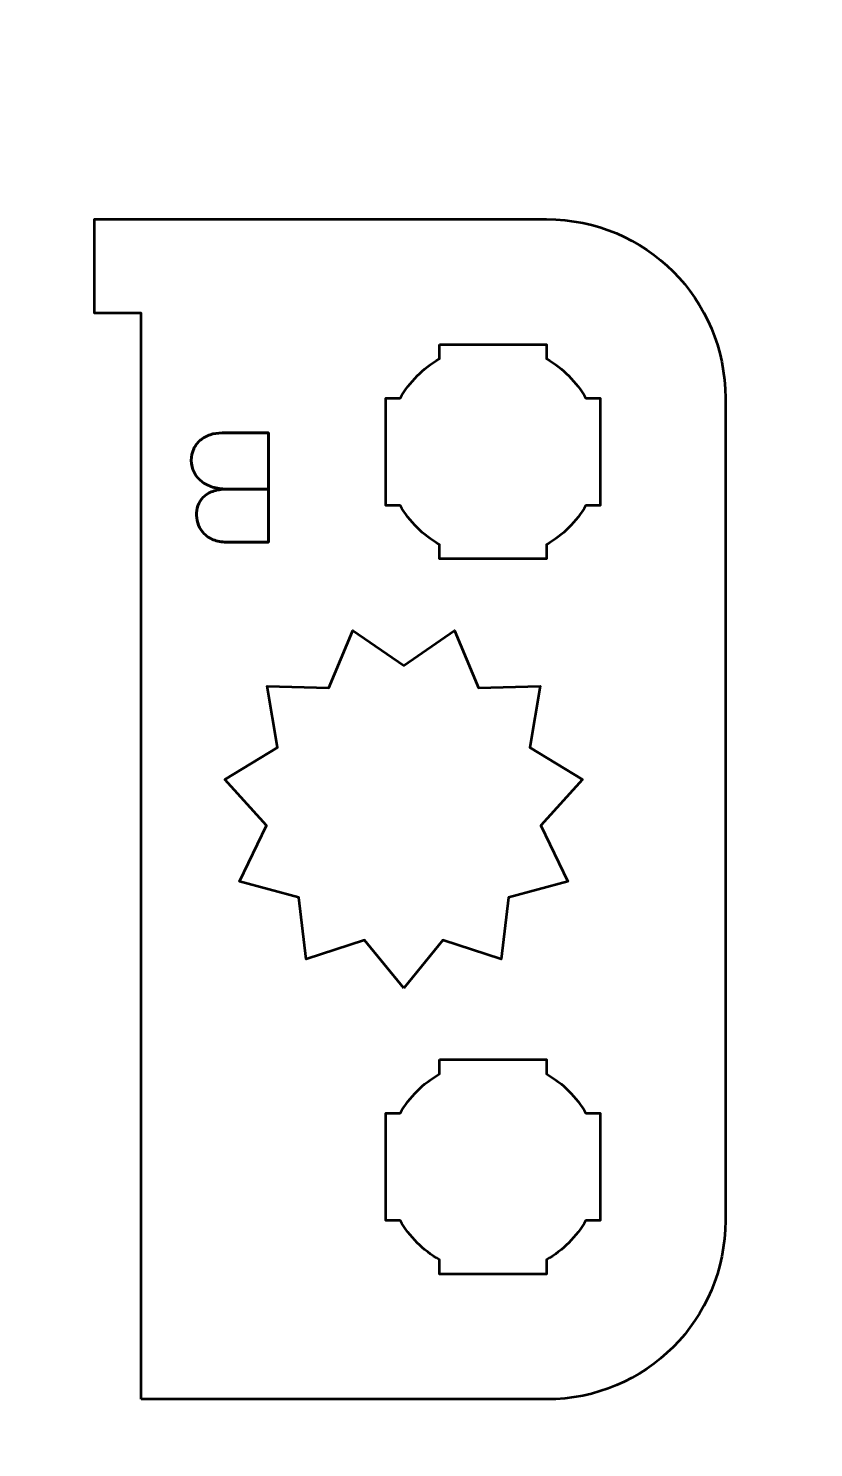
# Model space of a CAD drawing. Header units: centimetres. Extents: x -21 to 0, y -29.7 to 0.
# Drawn here: x -10.5 to -8.303, y -24.135 to -20.166 of the extents above; entities that cross this region are included whole.
import ezdxf

# ---------------------------------------------------------------- set-up
doc = ezdxf.new("R2010")
doc.units = ezdxf.units.CM
doc.header["$MEASUREMENT"] = 0
doc.layers.add('Layer 1', color=7, linetype='Continuous')

msp = doc.modelspace()

# ---------------------------------------------------------------- linework, layer by layer
at = {"layer": 'Layer 1', "color": 1, "lineweight": 53}
msp.add_open_spline([(-21.00003, -29.19995), (-21.00003, -29.19995), (-21.00003, -10.09992), (-21.00003, -10.09992), (-21.00003, -10.09992), (-21.00003, -10.01709), (-20.93286, -9.94992), (-20.85003, -9.94992), (-20.85003, -9.94992), (-20.7672, -9.94992), (-20.70003, -9.88275), (-20.70003, -9.79992), (-20.70003, -9.79992), (-20.70003, -9.71709), (-20.7672, -9.64992), (-20.85003, -9.64992), (-20.85003, -9.64992), (-20.93286, -9.64992), (-21.00003, -9.58275), (-21.00003, -9.49992), (-21.00003, -9.49992), (-21.00003, -9.41709), (-20.93286, -9.34992), (-20.85003, -9.34992), (-20.85003, -9.34992), (-20.7672, -9.34992), (-20.70003, -9.28275), (-20.70003, -9.19992), (-20.70003, -9.19992), (-20.70003, -9.11709), (-20.7672, -9.04992), (-20.85003, -9.04992), (-20.85003, -9.04992), (-20.93286, -9.04992), (-21.00003, -8.98275), (-21.00003, -8.89992), (-21.00003, -8.89992), (-21.00003, -8.81709), (-20.93286, -8.74992), (-20.85003, -8.74992), (-20.85003, -8.74992), (-20.7672, -8.74992), (-20.70003, -8.68275), (-20.70003, -8.59992), (-20.70003, -8.59992), (-20.70003, -8.51709), (-20.7672, -8.44992), (-20.85003, -8.44992), (-20.85003, -8.44992), (-20.93286, -8.44992), (-21.00003, -8.38275), (-21.00003, -8.29992), (-21.00003, -8.29992), (-21.00003, -8.21709), (-20.93286, -8.14992), (-20.85003, -8.14992), (-20.85003, -8.14992), (-20.7672, -8.14992), (-20.70003, -8.08275), (-20.70003, -7.99992), (-20.70003, -7.99992), (-20.70003, -7.91709), (-20.7672, -7.84992), (-20.85003, -7.84992), (-20.85003, -7.84992), (-20.93286, -7.84992), (-21.00003, -7.78275), (-21.00003, -7.69992), (-21.00003, -7.69992), (-21.00003, -7.61709), (-20.93286, -7.54992), (-20.85003, -7.54992), (-20.85003, -7.54992), (-20.7672, -7.54992), (-20.70003, -7.48275), (-20.70003, -7.39992), (-20.70003, -7.39992), (-20.70003, -7.31709), (-20.7672, -7.24992), (-20.85003, -7.24992), (-20.85003, -7.24992), (-20.93286, -7.24992), (-21.00003, -7.18275), (-21.00003, -7.09992), (-21.00003, -7.09992), (-21.00003, -7.01709), (-20.93286, -6.94992), (-20.85003, -6.94992), (-20.85003, -6.94992), (-20.7672, -6.94992), (-20.70003, -6.88275), (-20.70003, -6.79992), (-20.70003, -6.79992), (-20.70003, -6.71709), (-20.7672, -6.64992), (-20.85003, -6.64992), (-20.85003, -6.64992), (-20.93286, -6.64992), (-21.00003, -6.58275), (-21.00003, -6.49992), (-21.00003, -6.49992), (-21.00003, -6.41709), (-20.93286, -6.34992), (-20.85003, -6.34992), (-20.85003, -6.34992), (-20.7672, -6.34992), (-20.70003, -6.28275), (-20.70003, -6.19992), (-20.70003, -6.19992), (-20.70003, -6.11709), (-20.7672, -6.04992), (-20.85003, -6.04992), (-20.85003, -6.04992), (-20.93286, -6.04992), (-21.00003, -5.98275), (-21.00003, -5.89992), (-21.00003, -5.89992), (-21.00003, -5.81709), (-20.93286, -5.74992), (-20.85003, -5.74992), (-20.85003, -5.74992), (-20.7672, -5.74992), (-20.70003, -5.68275), (-20.70003, -5.59992), (-20.70003, -5.59992), (-20.70003, -5.51709), (-20.7672, -5.44992), (-20.85003, -5.44992), (-20.85003, -5.44992), (-20.93286, -5.44992), (-21.00003, -5.38275), (-21.00003, -5.29992), (-21.00003, -5.29992), (-21.00003, -5.21709), (-20.93286, -5.14992), (-20.85003, -5.14992), (-20.85003, -5.14992), (-20.7672, -5.14992), (-20.70003, -5.08275), (-20.70003, -4.99992), (-20.70003, -4.99992), (-20.70003, -4.91709), (-20.7672, -4.84992), (-20.85003, -4.84992), (-20.85003, -4.84992), (-20.93286, -4.84992), (-21.00003, -4.78275), (-21.00003, -4.69992), (-21.00003, -4.69992), (-21.00003, -4.61709), (-20.93286, -4.54992), (-20.85003, -4.54992), (-20.85003, -4.54992), (-20.7672, -4.54992), (-20.70003, -4.48275), (-20.70003, -4.39992), (-20.70003, -4.39992), (-20.70003, -4.31709), (-20.7672, -4.24992), (-20.85003, -4.24992), (-20.85003, -4.24992), (-20.93286, -4.24992), (-21.00003, -4.18275), (-21.00003, -4.09992), (-21.00003, -4.09992), (-21.00003, -4.01709), (-20.93286, -3.94992), (-20.85003, -3.94992), (-20.85003, -3.94992), (-20.7672, -3.94992), (-20.70003, -3.88275), (-20.70003, -3.79992), (-20.70003, -3.79992), (-20.70003, -3.71709), (-20.7672, -3.64992), (-20.85003, -3.64992), (-20.85003, -3.64992), (-20.93286, -3.64992), (-21.00003, -3.58275), (-21.00003, -3.49992), (-21.00003, -3.49992), (-21.00003, -3.41709), (-20.93286, -3.34992), (-20.85003, -3.34992), (-20.85003, -3.34992), (-20.7672, -3.34992), (-20.70003, -3.28275), (-20.70003, -3.19992), (-20.70003, -3.19992), (-20.70003, -3.11709), (-20.7672, -3.04992), (-20.85003, -3.04992), (-20.85003, -3.04992), (-20.93286, -3.04992), (-21.00003, -2.98275), (-21.00003, -2.89992), (-21.00003, -2.89992), (-21.00003, -2.81709), (-20.93286, -2.74992), (-20.85003, -2.74992), (-20.85003, -2.74992), (-20.7672, -2.74992), (-20.70003, -2.68275), (-20.70003, -2.59992), (-20.70003, -2.59992), (-20.70003, -2.51709), (-20.7672, -2.44992), (-20.85003, -2.44992), (-20.85003, -2.44992), (-20.93286, -2.44992), (-21.00003, -2.38275), (-21.00003, -2.29992), (-21.00003, -2.29992), (-21.00003, -2.21709), (-20.93286, -2.14992), (-20.85003, -2.14992), (-20.85003, -2.14992), (-20.7672, -2.14992), (-20.70003, -2.08275), (-20.70003, -1.99992), (-20.70003, -1.99992), (-20.70003, -1.91709), (-20.7672, -1.84992), (-20.85003, -1.84992), (-20.85003, -1.84992), (-20.93286, -1.84992), (-21.00003, -1.78275), (-21.00003, -1.69992), (-21.00003, -1.69992), (-21.00003, -1.61709), (-20.93286, -1.54992), (-20.85003, -1.54992), (-20.85003, -1.54992), (-20.7672, -1.54992), (-20.70003, -1.48275), (-20.70003, -1.39992), (-20.70003, -1.39992), (-20.70003, -1.31709), (-20.7672, -1.24992), (-20.85003, -1.24992), (-20.85003, -1.24992), (-20.93286, -1.24992), (-21.00003, -1.18275), (-21.00003, -1.09992), (-21.00003, -1.09992), (-21.00003, -1.09992), (-21.00003, -0.49992), (-21.00003, -0.49992), (-21.00003, -0.49992), (-21.00003, -0.22295), (-20.77694, 0.00004), (-20.49994, 0.00004), (-20.49994, 0.00004), (-20.49994, 0.00004), (-0.50008, 0.00004), (-0.50008, 0.00004), (-0.50008, 0.00004), (-0.22294, 0.00004), (0.00002, -0.22295), (0.00002, -0.49992), (0.00002, -0.49992), (0.00002, -0.49992), (0.00002, -29.19995), (0.00002, -29.19995), (0.00002, -29.19995), (0.00002, -29.47695), (-0.22294, -29.70004), (-0.50008, -29.70004), (-0.50008, -29.70004), (-0.50008, -29.70004), (-20.49994, -29.70004), (-20.49994, -29.70004), (-20.49994, -29.70004), (-20.77694, -29.70004), (-21.00003, -29.47695), (-21.00003, -29.19995)], degree=3, knots=[0, 0, 0, 0, 0.0144928, 0.0144928, 0.0144928, 0.0144928, 0.0289855, 0.0289855, 0.0289855, 0.0289855, 0.0434783, 0.0434783, 0.0434783, 0.0434783, 0.057971, 0.057971, 0.057971, 0.057971, 0.0724638, 0.0724638, 0.0724638, 0.0724638, 0.0869565, 0.0869565, 0.0869565, 0.0869565, 0.1014493, 0.1014493, 0.1014493, 0.1014493, 0.115942, 0.115942, 0.115942, 0.115942, 0.1304348, 0.1304348, 0.1304348, 0.1304348, 0.1449275, 0.1449275, 0.1449275, 0.1449275, 0.1594203, 0.1594203, 0.1594203, 0.1594203, 0.173913, 0.173913, 0.173913, 0.173913, 0.1884058, 0.1884058, 0.1884058, 0.1884058, 0.2028986, 0.2028986, 0.2028986, 0.2028986, 0.2173913, 0.2173913, 0.2173913, 0.2173913, 0.2318841, 0.2318841, 0.2318841, 0.2318841, 0.2463768, 0.2463768, 0.2463768, 0.2463768, 0.2608696, 0.2608696, 0.2608696, 0.2608696, 0.2753623, 0.2753623, 0.2753623, 0.2753623, 0.2898551, 0.2898551, 0.2898551, 0.2898551, 0.3043478, 0.3043478, 0.3043478, 0.3043478, 0.3188406, 0.3188406, 0.3188406, 0.3188406, 0.3333333, 0.3333333, 0.3333333, 0.3333333, 0.3478261, 0.3478261, 0.3478261, 0.3478261, 0.3623188, 0.3623188, 0.3623188, 0.3623188, 0.3768116, 0.3768116, 0.3768116, 0.3768116, 0.3913043, 0.3913043, 0.3913043, 0.3913043, 0.4057971, 0.4057971, 0.4057971, 0.4057971, 0.4202899, 0.4202899, 0.4202899, 0.4202899, 0.4347826, 0.4347826, 0.4347826, 0.4347826, 0.4492754, 0.4492754, 0.4492754, 0.4492754, 0.4637681, 0.4637681, 0.4637681, 0.4637681, 0.4782609, 0.4782609, 0.4782609, 0.4782609, 0.4927536, 0.4927536, 0.4927536, 0.4927536, 0.5072464, 0.5072464, 0.5072464, 0.5072464, 0.5217391, 0.5217391, 0.5217391, 0.5217391, 0.5362319, 0.5362319, 0.5362319, 0.5362319, 0.5507246, 0.5507246, 0.5507246, 0.5507246, 0.5652174, 0.5652174, 0.5652174, 0.5652174, 0.5797101, 0.5797101, 0.5797101, 0.5797101, 0.5942029, 0.5942029, 0.5942029, 0.5942029, 0.6086957, 0.6086957, 0.6086957, 0.6086957, 0.6231884, 0.6231884, 0.6231884, 0.6231884, 0.6376812, 0.6376812, 0.6376812, 0.6376812, 0.6521739, 0.6521739, 0.6521739, 0.6521739, 0.6666667, 0.6666667, 0.6666667, 0.6666667, 0.6811594, 0.6811594, 0.6811594, 0.6811594, 0.6956522, 0.6956522, 0.6956522, 0.6956522, 0.7101449, 0.7101449, 0.7101449, 0.7101449, 0.7246377, 0.7246377, 0.7246377, 0.7246377, 0.7391304, 0.7391304, 0.7391304, 0.7391304, 0.7536232, 0.7536232, 0.7536232, 0.7536232, 0.7681159, 0.7681159, 0.7681159, 0.7681159, 0.7826087, 0.7826087, 0.7826087, 0.7826087, 0.7971014, 0.7971014, 0.7971014, 0.7971014, 0.8115942, 0.8115942, 0.8115942, 0.8115942, 0.826087, 0.826087, 0.826087, 0.826087, 0.8405797, 0.8405797, 0.8405797, 0.8405797, 0.8550725, 0.8550725, 0.8550725, 0.8550725, 0.8695652, 0.8695652, 0.8695652, 0.8695652, 0.884058, 0.884058, 0.884058, 0.884058, 0.8985507, 0.8985507, 0.8985507, 0.8985507, 0.9130435, 0.9130435, 0.9130435, 0.9130435, 0.9275362, 0.9275362, 0.9275362, 0.9275362, 0.942029, 0.942029, 0.942029, 0.942029, 0.9565217, 0.9565217, 0.9565217, 0.9565217, 0.9710145, 0.9710145, 0.9710145, 0.9710145, 0.9855072, 0.9855072, 0.9855072, 0.9855072, 1, 1, 1, 1], dxfattribs=at)
at = {"layer": 'Layer 1', "color": 3, "lineweight": 53}
msp.add_open_spline([(-10.18399, -24.00004), (-10.18399, -24.00004), (-9.05002, -24.00004), (-9.05002, -24.00004), (-9.05002, -24.00004), (-8.77288, -24.00004), (-8.54992, -23.77695), (-8.54992, -23.49995), (-8.54992, -23.49995), (-8.54992, -23.49995), (-8.54992, -21.20008), (-8.54992, -21.20008), (-8.54992, -21.20008), (-8.54992, -20.92294), (-8.77288, -20.69998), (-9.05002, -20.69998), (-9.05002, -20.69998), (-9.05002, -20.69998), (-10.31499, -20.69998), (-10.31499, -20.69998), (-10.31499, -20.69998), (-10.31499, -20.69998), (-10.31497, -20.96248), (-10.31497, -20.96248), (-10.31497, -20.96248), (-10.31497, -20.96248), (-10.18397, -20.96248), (-10.18397, -20.96248), (-10.18397, -20.96248), (-10.18397, -20.96248), (-10.18399, -24.00004), (-10.18399, -24.00004)], degree=3, knots=[0, 0, 0, 0, 0.125, 0.125, 0.125, 0.125, 0.25, 0.25, 0.25, 0.25, 0.375, 0.375, 0.375, 0.375, 0.5, 0.5, 0.5, 0.5, 0.625, 0.625, 0.625, 0.625, 0.75, 0.75, 0.75, 0.75, 0.875, 0.875, 0.875, 0.875, 1, 1, 1, 1], dxfattribs=at)
at = {"layer": 'Layer 1', "lineweight": 53}
for points, knots in [([(-9.35002, -21.04994), (-9.35002, -21.04994), (-9.35002, -21.09019), (-9.35002, -21.09019), (-9.35002, -21.09019), (-9.39549, -21.11651), (-9.43338, -21.15454), (-9.45984, -21.20001), (-9.45984, -21.20001), (-9.45984, -21.20001), (-9.49995, -21.20001), (-9.49995, -21.20001), (-9.49995, -21.20001), (-9.49995, -21.20001), (-9.49995, -21.34994), (-9.49995, -21.34994), (-9.49995, -21.34994), (-9.49995, -21.34994), (-9.49995, -21.50001), (-9.49995, -21.50001), (-9.49995, -21.50001), (-9.49995, -21.50001), (-9.45984, -21.50001), (-9.45984, -21.50001), (-9.45984, -21.50001), (-9.43338, -21.54549), (-9.39549, -21.58352), (-9.35002, -21.60983), (-9.35002, -21.60983), (-9.35002, -21.60983), (-9.35002, -21.64994), (-9.35002, -21.64994), (-9.35002, -21.64994), (-9.35002, -21.64994), (-9.19995, -21.64994), (-9.19995, -21.64994), (-9.19995, -21.64994), (-9.19995, -21.64994), (-9.05002, -21.64994), (-9.05002, -21.64994), (-9.05002, -21.64994), (-9.05002, -21.64994), (-9.05002, -21.60983), (-9.05002, -21.60983), (-9.05002, -21.60983), (-9.0044, -21.58352), (-8.96648, -21.54549), (-8.94016, -21.50001), (-8.94016, -21.50001), (-8.94016, -21.50001), (-8.89995, -21.50001), (-8.89995, -21.50001), (-8.89995, -21.50001), (-8.89995, -21.50001), (-8.89995, -21.34994), (-8.89995, -21.34994), (-8.89995, -21.34994), (-8.89995, -21.34994), (-8.89995, -21.20001), (-8.89995, -21.20001), (-8.89995, -21.20001), (-8.89995, -21.20001), (-8.94016, -21.20001), (-8.94016, -21.20001), (-8.94016, -21.20001), (-8.96648, -21.15454), (-9.0044, -21.11651), (-9.05002, -21.09019), (-9.05002, -21.09019), (-9.05002, -21.09019), (-9.05002, -21.04994), (-9.05002, -21.04994), (-9.05002, -21.04994), (-9.05002, -21.04994), (-9.19995, -21.04994), (-9.19995, -21.04994), (-9.19995, -21.04994), (-9.19995, -21.04994), (-9.35002, -21.04994), (-9.35002, -21.04994)], [0, 0, 0, 0, 0.05, 0.05, 0.05, 0.05, 0.1, 0.1, 0.1, 0.1, 0.15, 0.15, 0.15, 0.15, 0.2, 0.2, 0.2, 0.2, 0.25, 0.25, 0.25, 0.25, 0.3, 0.3, 0.3, 0.3, 0.35, 0.35, 0.35, 0.35, 0.4, 0.4, 0.4, 0.4, 0.45, 0.45, 0.45, 0.45, 0.5, 0.5, 0.5, 0.5, 0.55, 0.55, 0.55, 0.55, 0.6, 0.6, 0.6, 0.6, 0.65, 0.65, 0.65, 0.65, 0.7, 0.7, 0.7, 0.7, 0.75, 0.75, 0.75, 0.75, 0.8, 0.8, 0.8, 0.8, 0.85, 0.85, 0.85, 0.85, 0.9, 0.9, 0.9, 0.9, 0.95, 0.95, 0.95, 0.95, 1, 1, 1, 1]), ([(-9.44995, -22.85001), (-9.44995, -22.85001), (-9.34071, -22.71554), (-9.34071, -22.71554), (-9.34071, -22.71554), (-9.34071, -22.71554), (-9.17684, -22.76899), (-9.17684, -22.76899), (-9.17684, -22.76899), (-9.17684, -22.76899), (-9.15691, -22.5962), (-9.15691, -22.5962), (-9.15691, -22.5962), (-9.15691, -22.5962), (-8.99045, -22.55168), (-8.99045, -22.55168), (-8.99045, -22.55168), (-8.99045, -22.55168), (-9.06615, -22.39543), (-9.06615, -22.39543), (-9.06615, -22.39543), (-9.06615, -22.39543), (-8.94995, -22.26704), (-8.94995, -22.26704), (-8.94995, -22.26704), (-8.94995, -22.26704), (-9.09724, -22.17694), (-9.09724, -22.17694), (-9.09724, -22.17694), (-9.09724, -22.17694), (-9.06819, -22.00548), (-9.06819, -22.00548), (-9.06819, -22.00548), (-9.06819, -22.00548), (-9.24032, -22.01013), (-9.24032, -22.01013), (-9.24032, -22.01013), (-9.24032, -22.01013), (-9.30764, -21.85001), (-9.30764, -21.85001), (-9.30764, -21.85001), (-9.30764, -21.85001), (-9.44995, -21.94794), (-9.44995, -21.94794), (-9.44995, -21.94794), (-9.44995, -21.94794), (-9.59226, -21.85001), (-9.59226, -21.85001), (-9.59226, -21.85001), (-9.59226, -21.85001), (-9.65958, -22.01013), (-9.65958, -22.01013), (-9.65958, -22.01013), (-9.65958, -22.01013), (-9.83171, -22.00548), (-9.83171, -22.00548), (-9.83171, -22.00548), (-9.83171, -22.00548), (-9.80266, -22.17694), (-9.80266, -22.17694), (-9.80266, -22.17694), (-9.80266, -22.17694), (-9.94995, -22.26704), (-9.94995, -22.26704), (-9.94995, -22.26704), (-9.94995, -22.26704), (-9.83375, -22.39543), (-9.83375, -22.39543), (-9.83375, -22.39543), (-9.83375, -22.39543), (-9.90945, -22.55168), (-9.90945, -22.55168), (-9.90945, -22.55168), (-9.90945, -22.55168), (-9.74299, -22.5962), (-9.74299, -22.5962), (-9.74299, -22.5962), (-9.74299, -22.5962), (-9.72306, -22.76899), (-9.72306, -22.76899), (-9.72306, -22.76899), (-9.72306, -22.76899), (-9.55919, -22.71554), (-9.55919, -22.71554), (-9.55919, -22.71554), (-9.55919, -22.71554), (-9.44995, -22.85001), (-9.44995, -22.85001)], [0, 0, 0, 0, 0.0454545, 0.0454545, 0.0454545, 0.0454545, 0.0909091, 0.0909091, 0.0909091, 0.0909091, 0.1363636, 0.1363636, 0.1363636, 0.1363636, 0.1818182, 0.1818182, 0.1818182, 0.1818182, 0.2272727, 0.2272727, 0.2272727, 0.2272727, 0.2727273, 0.2727273, 0.2727273, 0.2727273, 0.3181818, 0.3181818, 0.3181818, 0.3181818, 0.3636364, 0.3636364, 0.3636364, 0.3636364, 0.4090909, 0.4090909, 0.4090909, 0.4090909, 0.4545455, 0.4545455, 0.4545455, 0.4545455, 0.5, 0.5, 0.5, 0.5, 0.5454545, 0.5454545, 0.5454545, 0.5454545, 0.5909091, 0.5909091, 0.5909091, 0.5909091, 0.6363636, 0.6363636, 0.6363636, 0.6363636, 0.6818182, 0.6818182, 0.6818182, 0.6818182, 0.7272727, 0.7272727, 0.7272727, 0.7272727, 0.7727273, 0.7727273, 0.7727273, 0.7727273, 0.8181818, 0.8181818, 0.8181818, 0.8181818, 0.8636364, 0.8636364, 0.8636364, 0.8636364, 0.9090909, 0.9090909, 0.9090909, 0.9090909, 0.9545455, 0.9545455, 0.9545455, 0.9545455, 1, 1, 1, 1]), ([(-9.35002, -23.05001), (-9.35002, -23.05001), (-9.35002, -23.09012), (-9.35002, -23.09012), (-9.35002, -23.09012), (-9.39549, -23.11644), (-9.43338, -23.15447), (-9.45984, -23.19994), (-9.45984, -23.19994), (-9.45984, -23.19994), (-9.49995, -23.19994), (-9.49995, -23.19994), (-9.49995, -23.19994), (-9.49995, -23.19994), (-9.49995, -23.35001), (-9.49995, -23.35001), (-9.49995, -23.35001), (-9.49995, -23.35001), (-9.49995, -23.49995), (-9.49995, -23.49995), (-9.49995, -23.49995), (-9.49995, -23.49995), (-9.45984, -23.49995), (-9.45984, -23.49995), (-9.45984, -23.49995), (-9.43338, -23.54556), (-9.39549, -23.58348), (-9.35002, -23.6098), (-9.35002, -23.6098), (-9.35002, -23.6098), (-9.35002, -23.65002), (-9.35002, -23.65002), (-9.35002, -23.65002), (-9.35002, -23.65002), (-9.19995, -23.65002), (-9.19995, -23.65002), (-9.19995, -23.65002), (-9.19995, -23.65002), (-9.05002, -23.65002), (-9.05002, -23.65002), (-9.05002, -23.65002), (-9.05002, -23.65002), (-9.05002, -23.6098), (-9.05002, -23.6098), (-9.05002, -23.6098), (-9.0044, -23.58348), (-8.96648, -23.54556), (-8.94016, -23.49995), (-8.94016, -23.49995), (-8.94016, -23.49995), (-8.89995, -23.49995), (-8.89995, -23.49995), (-8.89995, -23.49995), (-8.89995, -23.49995), (-8.89995, -23.35001), (-8.89995, -23.35001), (-8.89995, -23.35001), (-8.89995, -23.35001), (-8.89995, -23.19994), (-8.89995, -23.19994), (-8.89995, -23.19994), (-8.89995, -23.19994), (-8.94016, -23.19994), (-8.94016, -23.19994), (-8.94016, -23.19994), (-8.96648, -23.15447), (-9.0044, -23.11644), (-9.05002, -23.09012), (-9.05002, -23.09012), (-9.05002, -23.09012), (-9.05002, -23.05001), (-9.05002, -23.05001), (-9.05002, -23.05001), (-9.05002, -23.05001), (-9.19995, -23.05001), (-9.19995, -23.05001), (-9.19995, -23.05001), (-9.19995, -23.05001), (-9.35002, -23.05001), (-9.35002, -23.05001)], [0, 0, 0, 0, 0.05, 0.05, 0.05, 0.05, 0.1, 0.1, 0.1, 0.1, 0.15, 0.15, 0.15, 0.15, 0.2, 0.2, 0.2, 0.2, 0.25, 0.25, 0.25, 0.25, 0.3, 0.3, 0.3, 0.3, 0.35, 0.35, 0.35, 0.35, 0.4, 0.4, 0.4, 0.4, 0.45, 0.45, 0.45, 0.45, 0.5, 0.5, 0.5, 0.5, 0.55, 0.55, 0.55, 0.55, 0.6, 0.6, 0.6, 0.6, 0.65, 0.65, 0.65, 0.65, 0.7, 0.7, 0.7, 0.7, 0.75, 0.75, 0.75, 0.75, 0.8, 0.8, 0.8, 0.8, 0.85, 0.85, 0.85, 0.85, 0.9, 0.9, 0.9, 0.9, 0.95, 0.95, 0.95, 0.95, 1, 1, 1, 1])]:
    msp.add_open_spline(points, degree=3, knots=knots, dxfattribs=at)
at = {"layer": 'Layer 1', "color": 5, "lineweight": 53}
msp.add_open_spline([(-9.82778, -21.45446), (-9.82778, -21.45446), (-9.94504, -21.45446), (-9.94504, -21.45446), (-9.94504, -21.45446), (-9.96028, -21.45453), (-9.97326, -21.45664), (-9.9842, -21.46081), (-9.9842, -21.46081), (-9.99507, -21.4649), (-10.00388, -21.47047), (-10.01073, -21.47746), (-10.01073, -21.47746), (-10.01757, -21.48444), (-10.02251, -21.49234), (-10.02562, -21.50109), (-10.02562, -21.50109), (-10.02865, -21.50977), (-10.03006, -21.5188), (-10.02971, -21.52811), (-10.02971, -21.52811), (-10.02928, -21.53743), (-10.02731, -21.54646), (-10.02378, -21.55528), (-10.02378, -21.55528), (-10.02032, -21.5641), (-10.0151, -21.57207), (-10.00826, -21.5792), (-10.00826, -21.5792), (-10.00142, -21.58632), (-9.99288, -21.59197), (-9.98251, -21.59613), (-9.98251, -21.59613), (-9.97213, -21.60036), (-9.95993, -21.60255), (-9.94589, -21.60262), (-9.94589, -21.60262), (-9.94589, -21.60262), (-9.82778, -21.60262), (-9.82778, -21.60262), (-9.82778, -21.60262), (-9.82778, -21.60262), (-9.82778, -21.2974), (-9.82778, -21.2974), (-9.82778, -21.2974), (-9.82778, -21.2974), (-9.95774, -21.2974), (-9.95774, -21.2974), (-9.95774, -21.2974), (-9.96988, -21.2974), (-9.98117, -21.29916), (-9.99161, -21.30262), (-9.99161, -21.30262), (-10.00205, -21.30615), (-10.01115, -21.31116), (-10.01898, -21.31779), (-10.01898, -21.31779), (-10.02689, -21.32449), (-10.03302, -21.33254), (-10.0374, -21.34206), (-10.0374, -21.34206), (-10.04177, -21.35159), (-10.04403, -21.36238), (-10.0441, -21.37445), (-10.0441, -21.37445), (-10.04382, -21.38658), (-10.04128, -21.39752), (-10.03641, -21.40732), (-10.03641, -21.40732), (-10.03154, -21.41713), (-10.02477, -21.42553), (-10.01602, -21.43251), (-10.01602, -21.43251), (-10.00727, -21.43957), (-9.99683, -21.445), (-9.98483, -21.44874), (-9.98483, -21.44874), (-9.97284, -21.45248), (-9.95958, -21.45438), (-9.94504, -21.45446), (-9.94504, -21.45446), (-9.95958, -21.45438), (-9.97284, -21.45248), (-9.98483, -21.44874), (-9.98483, -21.44874), (-9.99683, -21.445), (-10.00727, -21.43957), (-10.01602, -21.43251), (-10.01602, -21.43251), (-10.02477, -21.42553), (-10.03154, -21.41713), (-10.03641, -21.40732), (-10.03641, -21.40732), (-10.04128, -21.39752), (-10.04382, -21.38658), (-10.0441, -21.37445), (-10.0441, -21.37445), (-10.04403, -21.36238), (-10.04177, -21.35159), (-10.0374, -21.34206), (-10.0374, -21.34206), (-10.03302, -21.33254), (-10.02689, -21.32449), (-10.01898, -21.31779), (-10.01898, -21.31779), (-10.01115, -21.31116), (-10.00205, -21.30615), (-9.99161, -21.30262), (-9.99161, -21.30262), (-9.98117, -21.29916), (-9.96988, -21.2974), (-9.95774, -21.2974), (-9.95774, -21.2974), (-9.95774, -21.2974), (-9.82778, -21.2974), (-9.82778, -21.2974), (-9.82778, -21.2974), (-9.82778, -21.2974), (-9.82778, -21.60262), (-9.82778, -21.60262), (-9.82778, -21.60262), (-9.82778, -21.60262), (-9.94589, -21.60262), (-9.94589, -21.60262), (-9.94589, -21.60262), (-9.95993, -21.60255), (-9.97213, -21.60036), (-9.98251, -21.59613), (-9.98251, -21.59613), (-9.99288, -21.59197), (-10.00142, -21.58632), (-10.00826, -21.5792), (-10.00826, -21.5792), (-10.0151, -21.57207), (-10.02032, -21.5641), (-10.02378, -21.55528), (-10.02378, -21.55528), (-10.02731, -21.54646), (-10.02928, -21.53743), (-10.02971, -21.52811), (-10.02971, -21.52811), (-10.03006, -21.5188), (-10.02865, -21.50977), (-10.02562, -21.50109), (-10.02562, -21.50109), (-10.02251, -21.49234), (-10.01757, -21.48444), (-10.01073, -21.47746), (-10.01073, -21.47746), (-10.00388, -21.47047), (-9.99507, -21.4649), (-9.9842, -21.46081), (-9.9842, -21.46081), (-9.97326, -21.45664), (-9.96028, -21.45453), (-9.94504, -21.45446), (-9.94504, -21.45446), (-9.94504, -21.45446), (-9.82778, -21.45446), (-9.82778, -21.45446)], degree=3, knots=[0, 0, 0, 0, 0.025, 0.025, 0.025, 0.025, 0.05, 0.05, 0.05, 0.05, 0.075, 0.075, 0.075, 0.075, 0.1, 0.1, 0.1, 0.1, 0.125, 0.125, 0.125, 0.125, 0.15, 0.15, 0.15, 0.15, 0.175, 0.175, 0.175, 0.175, 0.2, 0.2, 0.2, 0.2, 0.225, 0.225, 0.225, 0.225, 0.25, 0.25, 0.25, 0.25, 0.275, 0.275, 0.275, 0.275, 0.3, 0.3, 0.3, 0.3, 0.325, 0.325, 0.325, 0.325, 0.35, 0.35, 0.35, 0.35, 0.375, 0.375, 0.375, 0.375, 0.4, 0.4, 0.4, 0.4, 0.425, 0.425, 0.425, 0.425, 0.45, 0.45, 0.45, 0.45, 0.475, 0.475, 0.475, 0.475, 0.5, 0.5, 0.5, 0.5, 0.525, 0.525, 0.525, 0.525, 0.55, 0.55, 0.55, 0.55, 0.575, 0.575, 0.575, 0.575, 0.6, 0.6, 0.6, 0.6, 0.625, 0.625, 0.625, 0.625, 0.65, 0.65, 0.65, 0.65, 0.675, 0.675, 0.675, 0.675, 0.7, 0.7, 0.7, 0.7, 0.725, 0.725, 0.725, 0.725, 0.75, 0.75, 0.75, 0.75, 0.775, 0.775, 0.775, 0.775, 0.8, 0.8, 0.8, 0.8, 0.825, 0.825, 0.825, 0.825, 0.85, 0.85, 0.85, 0.85, 0.875, 0.875, 0.875, 0.875, 0.9, 0.9, 0.9, 0.9, 0.925, 0.925, 0.925, 0.925, 0.95, 0.95, 0.95, 0.95, 0.975, 0.975, 0.975, 0.975, 1, 1, 1, 1], dxfattribs=at)

doc.saveas('drawing.dxf')
